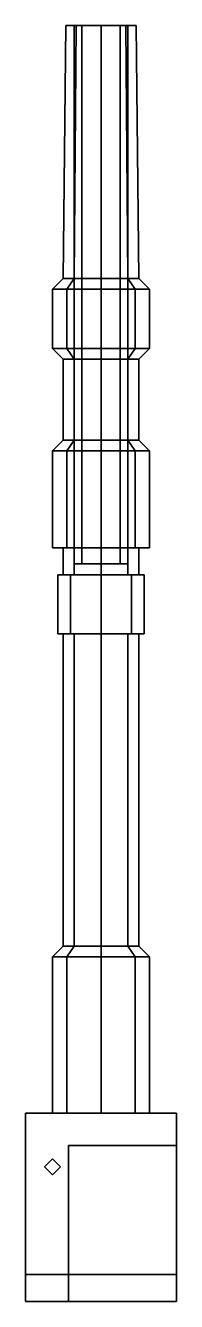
# Model space of a CAD drawing. Extents: x -0.14 to 0.14, y -0.56 to 1.81.
import ezdxf

# ---------------------------------------------------------------- set-up
doc = ezdxf.new("R2010")
doc.units = 0
doc.layers.add('GUN', color=1, linetype='CONTINUOUS')

msp = doc.modelspace()

# ---------------------------------------------------------------- linework, layer by layer
at = {"layer": 'GUN'}
for points in [[(-0.046, 1.81, 0.046), (-0.065, 1.81), (-0.07, 1.34), (-0.0495, 1.34, 0.0495)], [(-0.065, 1.81), (-0.046, 1.81, -0.046), (-0.0495, 1.34, -0.0495), (-0.07, 1.34)], [(-0.0354, 1.81, 0.0354), (-0.05, 1.81), (-0.065, 1.81), (-0.046, 1.81, 0.046)], [(-0.05, 1.81), (-0.0354, 1.81, -0.0354), (-0.046, 1.81, -0.046), (-0.065, 1.81)], [(-0.05, 1.81), (-0.0354, 1.81, 0.0354), (-0.0354, 0.81, 0.0354), (-0.05, 0.81)], [(-0.0354, 1.81, -0.0354), (-0.05, 1.81), (-0.05, 0.81), (-0.0354, 0.81, -0.0354)], [(0, 1.81, 0.065), (-0.046, 1.81, 0.046), (-0.0495, 1.34, 0.0495), (0, 1.34, 0.07)], [(-0.046, 1.81, -0.046), (0, 1.81, -0.065), (0, 1.34, -0.07), (-0.0495, 1.34, -0.0495)], [(0, 1.81, 0.05), (-0.0354, 1.81, 0.0354), (-0.046, 1.81, 0.046), (0, 1.81, 0.065)], [(-0.0354, 1.81, -0.0354), (0, 1.81, -0.05), (0, 1.81, -0.065), (-0.046, 1.81, -0.046)], [(-0.0354, 1.81, 0.0354), (0, 1.81, 0.05), (0, 0.81, 0.05), (-0.0354, 0.81, 0.0354)], [(0, 1.81, -0.05), (-0.0354, 1.81, -0.0354), (-0.0354, 0.81, -0.0354), (0, 0.81, -0.05)], [(0.046, 1.81, 0.046), (0, 1.81, 0.065), (0, 1.34, 0.07), (0.0495, 1.34, 0.0495)], [(0, 1.81, -0.065), (0.046, 1.81, -0.046), (0.0495, 1.34, -0.0495), (0, 1.34, -0.07)], [(0, 1.81, 0.05), (0.0354, 1.81, 0.0354), (0.0354, 0.81, 0.0354), (0, 0.81, 0.05)], [(0.0354, 1.81, -0.0354), (0, 1.81, -0.05), (0, 0.81, -0.05), (0.0354, 0.81, -0.0354)], [(0, 1.81, -0.05), (0.0354, 1.81, -0.0354), (0.046, 1.81, -0.046), (0, 1.81, -0.065)], [(0.0354, 1.81, 0.0354), (0, 1.81, 0.05), (0, 1.81, 0.065), (0.046, 1.81, 0.046)], [(0.0354, 1.81, 0.0354), (0.05, 1.81), (0.05, 0.81), (0.0354, 0.81, 0.0354)], [(0.05, 1.81), (0.0354, 1.81, -0.0354), (0.0354, 0.81, -0.0354), (0.05, 0.81)], [(0.0354, 1.81, -0.0354), (0.05, 1.81), (0.065, 1.81), (0.046, 1.81, -0.046)], [(0.05, 1.81), (0.0354, 1.81, 0.0354), (0.046, 1.81, 0.046), (0.065, 1.81)], [(0.065, 1.81), (0.046, 1.81, 0.046), (0.0495, 1.34, 0.0495), (0.07, 1.34)], [(0.046, 1.81, -0.046), (0.065, 1.81), (0.07, 1.34), (0.0495, 1.34, -0.0495)], [(-0.0495, 1.34, 0.0495), (-0.07, 1.34), (-0.09, 1.32), (-0.0636, 1.32, 0.0636)], [(-0.07, 1.34), (-0.0495, 1.34, -0.0495), (-0.0636, 1.32, -0.0636), (-0.09, 1.32)], [(0, 1.34, 0.07), (-0.0495, 1.34, 0.0495), (-0.0636, 1.32, 0.0636), (0, 1.32, 0.09)], [(-0.0495, 1.34, -0.0495), (0, 1.34, -0.07), (0, 1.32, -0.09), (-0.0636, 1.32, -0.0636)], [(0.0495, 1.34, 0.0495), (0, 1.34, 0.07), (0, 1.32, 0.09), (0.0636, 1.32, 0.0636)], [(0, 1.34, -0.07), (0.0495, 1.34, -0.0495), (0.0636, 1.32, -0.0636), (0, 1.32, -0.09)], [(0.07, 1.34), (0.0495, 1.34, 0.0495), (0.0636, 1.32, 0.0636), (0.09, 1.32)], [(0.0495, 1.34, -0.0495), (0.07, 1.34), (0.09, 1.32), (0.0636, 1.32, -0.0636)], [(-0.0636, 1.32, 0.0636), (-0.09, 1.32), (-0.09, 1.21), (-0.0636, 1.21, 0.0636)], [(-0.09, 1.32), (-0.0636, 1.32, -0.0636), (-0.0636, 1.21, -0.0636), (-0.09, 1.21)], [(0, 1.32, 0.09), (-0.0636, 1.32, 0.0636), (-0.0636, 1.21, 0.0636), (0, 1.21, 0.09)], [(-0.0636, 1.32, -0.0636), (0, 1.32, -0.09), (0, 1.21, -0.09), (-0.0636, 1.21, -0.0636)], [(0.0636, 1.32, 0.0636), (0, 1.32, 0.09), (0, 1.21, 0.09), (0.0636, 1.21, 0.0636)], [(0, 1.32, -0.09), (0.0636, 1.32, -0.0636), (0.0636, 1.21, -0.0636), (0, 1.21, -0.09)], [(0.09, 1.32), (0.0636, 1.32, 0.0636), (0.0636, 1.21, 0.0636), (0.09, 1.21)], [(0.0636, 1.32, -0.0636), (0.09, 1.32), (0.09, 1.21), (0.0636, 1.21, -0.0636)], [(-0.0495, 1.19, -0.0495), (-0.07, 1.19), (-0.09, 1.21), (-0.0636, 1.21, -0.0636)], [(-0.07, 1.19), (-0.0495, 1.19, 0.0495), (-0.0636, 1.21, 0.0636), (-0.09, 1.21)], [(0, 1.19, -0.07), (-0.0495, 1.19, -0.0495), (-0.0636, 1.21, -0.0636), (0, 1.21, -0.09)], [(-0.0495, 1.19, 0.0495), (0, 1.19, 0.07), (0, 1.21, 0.09), (-0.0636, 1.21, 0.0636)], [(0.0495, 1.19, -0.0495), (0, 1.19, -0.07), (0, 1.21, -0.09), (0.0636, 1.21, -0.0636)], [(0, 1.19, 0.07), (0.0495, 1.19, 0.0495), (0.0636, 1.21, 0.0636), (0, 1.21, 0.09)], [(0.07, 1.19), (0.0495, 1.19, -0.0495), (0.0636, 1.21, -0.0636), (0.09, 1.21)], [(0.0495, 1.19, 0.0495), (0.07, 1.19), (0.09, 1.21), (0.0636, 1.21, 0.0636)], [(-0.0495, 1.19, 0.0495), (-0.07, 1.19), (-0.07, 1.04), (-0.0495, 1.04, 0.0495)], [(-0.07, 1.19), (-0.0495, 1.19, -0.0495), (-0.0495, 1.04, -0.0495), (-0.07, 1.04)], [(0, 1.19, 0.07), (-0.0495, 1.19, 0.0495), (-0.0495, 1.04, 0.0495), (0, 1.04, 0.07)], [(-0.0495, 1.19, -0.0495), (0, 1.19, -0.07), (0, 1.04, -0.07), (-0.0495, 1.04, -0.0495)], [(0.0495, 1.19, 0.0495), (0, 1.19, 0.07), (0, 1.04, 0.07), (0.0495, 1.04, 0.0495)], [(0, 1.19, -0.07), (0.0495, 1.19, -0.0495), (0.0495, 1.04, -0.0495), (0, 1.04, -0.07)], [(0.07, 1.19), (0.0495, 1.19, 0.0495), (0.0495, 1.04, 0.0495), (0.07, 1.04)], [(0.0495, 1.19, -0.0495), (0.07, 1.19), (0.07, 1.04), (0.0495, 1.04, -0.0495)], [(-0.0495, 1.04, 0.0495), (-0.07, 1.04), (-0.09, 1.02), (-0.0636, 1.02, 0.0636)], [(-0.07, 1.04), (-0.0495, 1.04, -0.0495), (-0.0636, 1.02, -0.0636), (-0.09, 1.02)], [(-0.0636, 1.02, 0.0636), (-0.09, 1.02), (-0.09, 0.84), (-0.0636, 0.84, 0.0636)], [(-0.09, 1.02), (-0.0636, 1.02, -0.0636), (-0.0636, 0.84, -0.0636), (-0.09, 0.84)], [(0, 1.04, 0.07), (-0.0495, 1.04, 0.0495), (-0.0636, 1.02, 0.0636), (0, 1.02, 0.09)], [(-0.0495, 1.04, -0.0495), (0, 1.04, -0.07), (0, 1.02, -0.09), (-0.0636, 1.02, -0.0636)], [(0, 1.02, 0.09), (-0.0636, 1.02, 0.0636), (-0.0636, 0.84, 0.0636), (0, 0.84, 0.09)], [(-0.0636, 1.02, -0.0636), (0, 1.02, -0.09), (0, 0.84, -0.09), (-0.0636, 0.84, -0.0636)], [(0.0495, 1.04, 0.0495), (0, 1.04, 0.07), (0, 1.02, 0.09), (0.0636, 1.02, 0.0636)], [(0, 1.04, -0.07), (0.0495, 1.04, -0.0495), (0.0636, 1.02, -0.0636), (0, 1.02, -0.09)], [(0.0636, 1.02, 0.0636), (0, 1.02, 0.09), (0, 0.84, 0.09), (0.0636, 0.84, 0.0636)], [(0, 1.02, -0.09), (0.0636, 1.02, -0.0636), (0.0636, 0.84, -0.0636), (0, 0.84, -0.09)], [(0.07, 1.04), (0.0495, 1.04, 0.0495), (0.0636, 1.02, 0.0636), (0.09, 1.02)], [(0.0495, 1.04, -0.0495), (0.07, 1.04), (0.09, 1.02), (0.0636, 1.02, -0.0636)], [(0.09, 1.02), (0.0636, 1.02, 0.0636), (0.0636, 0.84, 0.0636), (0.09, 0.84)], [(0.0636, 1.02, -0.0636), (0.09, 1.02), (0.09, 0.84), (0.0636, 0.84, -0.0636)], [(-0.0636, 0.84, 0.0636), (-0.09, 0.84), (-0.07, 0.84), (-0.0495, 0.84, 0.0495)], [(-0.09, 0.84), (-0.0636, 0.84, -0.0636), (-0.0495, 0.84, -0.0495), (-0.07, 0.84)], [(-0.0495, 0.84, 0.0495), (-0.07, 0.84), (-0.07, 0.79), (-0.0495, 0.79, 0.0495)], [(-0.07, 0.84), (-0.0495, 0.84, -0.0495), (-0.0495, 0.79, -0.0495), (-0.07, 0.79)], [(0, 0.84, 0.09), (-0.0636, 0.84, 0.0636), (-0.0495, 0.84, 0.0495), (0, 0.84, 0.07)], [(-0.0636, 0.84, -0.0636), (0, 0.84, -0.09), (0, 0.84, -0.07), (-0.0495, 0.84, -0.0495)], [(0, 0.84, 0.07), (-0.0495, 0.84, 0.0495), (-0.0495, 0.79, 0.0495), (0, 0.79, 0.07)], [(-0.0495, 0.84, -0.0495), (0, 0.84, -0.07), (0, 0.79, -0.07), (-0.0495, 0.79, -0.0495)], [(0.0495, 0.84, 0.0495), (0, 0.84, 0.07), (0, 0.79, 0.07), (0.0495, 0.79, 0.0495)], [(0, 0.84, -0.07), (0.0495, 0.84, -0.0495), (0.0495, 0.79, -0.0495), (0, 0.79, -0.07)], [(0, 0.84, -0.09), (0.0636, 0.84, -0.0636), (0.0495, 0.84, -0.0495), (0, 0.84, -0.07)], [(0.0636, 0.84, 0.0636), (0, 0.84, 0.09), (0, 0.84, 0.07), (0.0495, 0.84, 0.0495)], [(0.07, 0.84), (0.0495, 0.84, 0.0495), (0.0495, 0.79, 0.0495), (0.07, 0.79)], [(0.0495, 0.84, -0.0495), (0.07, 0.84), (0.07, 0.79), (0.0495, 0.79, -0.0495)], [(0.0636, 0.84, -0.0636), (0.09, 0.84), (0.07, 0.84), (0.0495, 0.84, -0.0495)], [(0.09, 0.84), (0.0636, 0.84, 0.0636), (0.0495, 0.84, 0.0495), (0.07, 0.84)], [(-0.0566, 0.79, 0.0566), (-0.08, 0.79), (-0.08, 0.68), (-0.0566, 0.68, 0.0566)], [(-0.08, 0.79), (-0.0566, 0.79, -0.0566), (-0.0566, 0.68, -0.0566), (-0.08, 0.68)], [(-0.0495, 0.79, 0.0495), (-0.07, 0.79), (-0.08, 0.79), (-0.0566, 0.79, 0.0566)], [(-0.07, 0.79), (-0.0495, 0.79, -0.0495), (-0.0566, 0.79, -0.0566), (-0.08, 0.79)], [(0, 0.79, 0.08), (-0.0566, 0.79, 0.0566), (-0.0566, 0.68, 0.0566), (0, 0.68, 0.08)], [(-0.0566, 0.79, -0.0566), (0, 0.79, -0.08), (0, 0.68, -0.08), (-0.0566, 0.68, -0.0566)], [(0, 0.79, 0.07), (-0.0495, 0.79, 0.0495), (-0.0566, 0.79, 0.0566), (0, 0.79, 0.08)], [(-0.0495, 0.79, -0.0495), (0, 0.79, -0.07), (0, 0.79, -0.08), (-0.0566, 0.79, -0.0566)], [(0.0566, 0.79, 0.0566), (0, 0.79, 0.08), (0, 0.68, 0.08), (0.0566, 0.68, 0.0566)], [(0, 0.79, -0.08), (0.0566, 0.79, -0.0566), (0.0566, 0.68, -0.0566), (0, 0.68, -0.08)], [(0, 0.79, -0.07), (0.0495, 0.79, -0.0495), (0.0566, 0.79, -0.0566), (0, 0.79, -0.08)], [(0.0495, 0.79, 0.0495), (0, 0.79, 0.07), (0, 0.79, 0.08), (0.0566, 0.79, 0.0566)], [(0.0495, 0.79, -0.0495), (0.07, 0.79), (0.08, 0.79), (0.0566, 0.79, -0.0566)], [(0.07, 0.79), (0.0495, 0.79, 0.0495), (0.0566, 0.79, 0.0566), (0.08, 0.79)], [(0.08, 0.79), (0.0566, 0.79, 0.0566), (0.0566, 0.68, 0.0566), (0.08, 0.68)], [(0.0566, 0.79, -0.0566), (0.08, 0.79), (0.08, 0.68), (0.0566, 0.68, -0.0566)], [(-0.0566, 0.68, 0.0566), (-0.08, 0.68), (-0.07, 0.68), (-0.0495, 0.68, 0.0495)], [(-0.08, 0.68), (-0.0566, 0.68, -0.0566), (-0.0495, 0.68, -0.0495), (-0.07, 0.68)], [(-0.0495, 0.68, 0.0495), (-0.07, 0.68), (-0.07, 0.1), (-0.0495, 0.1, 0.0495)], [(-0.07, 0.68), (-0.0495, 0.68, -0.0495), (-0.0495, 0.1, -0.0495), (-0.07, 0.1)], [(0, 0.68, 0.08), (-0.0566, 0.68, 0.0566), (-0.0495, 0.68, 0.0495), (0, 0.68, 0.07)], [(-0.0566, 0.68, -0.0566), (0, 0.68, -0.08), (0, 0.68, -0.07), (-0.0495, 0.68, -0.0495)], [(0, 0.68, 0.07), (-0.0495, 0.68, 0.0495), (-0.0495, 0.1, 0.0495), (0, 0.1, 0.07)], [(-0.0495, 0.68, -0.0495), (0, 0.68, -0.07), (0, 0.1, -0.07), (-0.0495, 0.1, -0.0495)], [(0.0495, 0.68, 0.0495), (0, 0.68, 0.07), (0, 0.1, 0.07), (0.0495, 0.1, 0.0495)], [(0, 0.68, -0.07), (0.0495, 0.68, -0.0495), (0.0495, 0.1, -0.0495), (0, 0.1, -0.07)], [(0, 0.68, -0.08), (0.0566, 0.68, -0.0566), (0.0495, 0.68, -0.0495), (0, 0.68, -0.07)], [(0.0566, 0.68, 0.0566), (0, 0.68, 0.08), (0, 0.68, 0.07), (0.0495, 0.68, 0.0495)], [(0.07, 0.68), (0.0495, 0.68, 0.0495), (0.0495, 0.1, 0.0495), (0.07, 0.1)], [(0.0495, 0.68, -0.0495), (0.07, 0.68), (0.07, 0.1), (0.0495, 0.1, -0.0495)], [(0.0566, 0.68, -0.0566), (0.08, 0.68), (0.07, 0.68), (0.0495, 0.68, -0.0495)], [(0.08, 0.68), (0.0566, 0.68, 0.0566), (0.0495, 0.68, 0.0495), (0.07, 0.68)], [(-0.0495, 0.1, 0.0495), (-0.07, 0.1), (-0.09, 0.08), (-0.0636, 0.08, 0.0636)], [(-0.07, 0.1), (-0.0495, 0.1, -0.0495), (-0.0636, 0.08, -0.0636), (-0.09, 0.08)], [(0, 0.1, 0.07), (-0.0495, 0.1, 0.0495), (-0.0636, 0.08, 0.0636), (0, 0.08, 0.09)], [(-0.0495, 0.1, -0.0495), (0, 0.1, -0.07), (0, 0.08, -0.09), (-0.0636, 0.08, -0.0636)], [(0.0495, 0.1, 0.0495), (0, 0.1, 0.07), (0, 0.08, 0.09), (0.0636, 0.08, 0.0636)], [(0, 0.1, -0.07), (0.0495, 0.1, -0.0495), (0.0636, 0.08, -0.0636), (0, 0.08, -0.09)], [(0.07, 0.1), (0.0495, 0.1, 0.0495), (0.0636, 0.08, 0.0636), (0.09, 0.08)], [(0.0495, 0.1, -0.0495), (0.07, 0.1), (0.09, 0.08), (0.0636, 0.08, -0.0636)], [(-0.0636, 0.08, 0.0636), (-0.09, 0.08), (-0.09, -0.21), (-0.0636, -0.21, 0.0636)], [(-0.09, 0.08), (-0.0636, 0.08, -0.0636), (-0.0636, -0.21, -0.0636), (-0.09, -0.21)], [(0, 0.08, 0.09), (-0.0636, 0.08, 0.0636), (-0.0636, -0.21, 0.0636), (0, -0.21, 0.09)], [(-0.0636, 0.08, -0.0636), (0, 0.08, -0.09), (0, -0.21, -0.09), (-0.0636, -0.21, -0.0636)], [(0.0636, 0.08, 0.0636), (0, 0.08, 0.09), (0, -0.21, 0.09), (0.0636, -0.21, 0.0636)], [(0, 0.08, -0.09), (0.0636, 0.08, -0.0636), (0.0636, -0.21, -0.0636), (0, -0.21, -0.09)], [(0.09, 0.08), (0.0636, 0.08, 0.0636), (0.0636, -0.21, 0.0636), (0.09, -0.21)], [(0.0636, 0.08, -0.0636), (0.09, 0.08), (0.09, -0.21), (0.0636, -0.21, -0.0636)], [(-0.14, -0.21, -0.13), (0.14, -0.21, -0.13), (0.14, -0.56, -0.13), (-0.14, -0.56, -0.13)], [(-0.14, -0.51, 0.14), (0.14, -0.51, 0.14), (0.14, -0.21, 0.14), (-0.14, -0.21, 0.14)], [(-0.14, -0.51, -0.13), (-0.14, -0.51, 0.14), (-0.14, -0.21, 0.14), (-0.14, -0.21, -0.13)], [(-0.14, -0.21, -0.13), (-0.14, -0.21, 0.14), (0.14, -0.21, 0.14), (0.14, -0.21, -0.13)], [(0.14, -0.21, -0.13), (0.14, -0.21, 0.14), (0.14, -0.27, 0.14), (0.14, -0.27, -0.13)], [(-0.06, -0.56, -0.05), (0.14, -0.56, -0.05), (0.14, -0.27, -0.05), (-0.06, -0.27, -0.05)], [(-0.06, -0.27, 0.06), (0.14, -0.27, 0.06), (0.14, -0.51, 0.06), (-0.06, -0.51, 0.06)], [(-0.06, -0.27, -0.05), (-0.06, -0.27, 0.06), (-0.06, -0.51, 0.06), (-0.06, -0.51, -0.05)], [(0.14, -0.27, 0.06), (-0.06, -0.27, 0.06), (-0.06, -0.27, -0.05), (0.14, -0.27, -0.05)], [(0.14, -0.27, -0.13), (0.14, -0.27, -0.05), (0.14, -0.56, -0.05), (0.14, -0.56, -0.13)], [(0.14, -0.27, 0.06), (0.14, -0.27, 0.14), (0.14, -0.51, 0.14), (0.14, -0.51, 0.06)], [(-0.09, -0.295, 0.14), (-0.105, -0.31, 0.14), (-0.105, -0.31, 0.19), (-0.09, -0.295, 0.19)], [(-0.09, -0.295, 0.19), (-0.105, -0.31, 0.19), (-0.09, -0.325, 0.19), (-0.075, -0.31, 0.19)], [(-0.075, -0.31, 0.14), (-0.09, -0.295, 0.14), (-0.09, -0.295, 0.19), (-0.075, -0.31, 0.19)], [(-0.105, -0.31, 0.14), (-0.09, -0.325, 0.14), (-0.09, -0.325, 0.19), (-0.105, -0.31, 0.19)], [(-0.09, -0.325, 0.14), (-0.075, -0.31, 0.14), (-0.075, -0.31, 0.19), (-0.09, -0.325, 0.19)], [(-0.06, -0.51, 0.14), (-0.14, -0.51, 0.14), (-0.14, -0.56, 0.1), (-0.06, -0.56, 0.1)], [(-0.14, -0.56, -0.13), (-0.14, -0.56, 0.1), (-0.14, -0.51, 0.14), (-0.14, -0.51, -0.13)], [(0.14, -0.51, 0.06), (0.14, -0.51, 0.14), (-0.06, -0.51, 0.14), (-0.06, -0.51, 0.06)], [(-0.06, -0.51, -0.05), (-0.06, -0.51, 0.14), (-0.06, -0.56, 0.1), (-0.06, -0.56, -0.05)], [(0.14, -0.56, -0.13), (0.14, -0.56, -0.05), (-0.06, -0.56, -0.05), (-0.14, -0.56, -0.13)], [(-0.06, -0.56, 0.1), (-0.14, -0.56, 0.1), (-0.14, -0.56, -0.13), (-0.06, -0.56, -0.05)]]:
    msp.add_3dface(points, dxfattribs=at)

doc.saveas('drawing.dxf')
